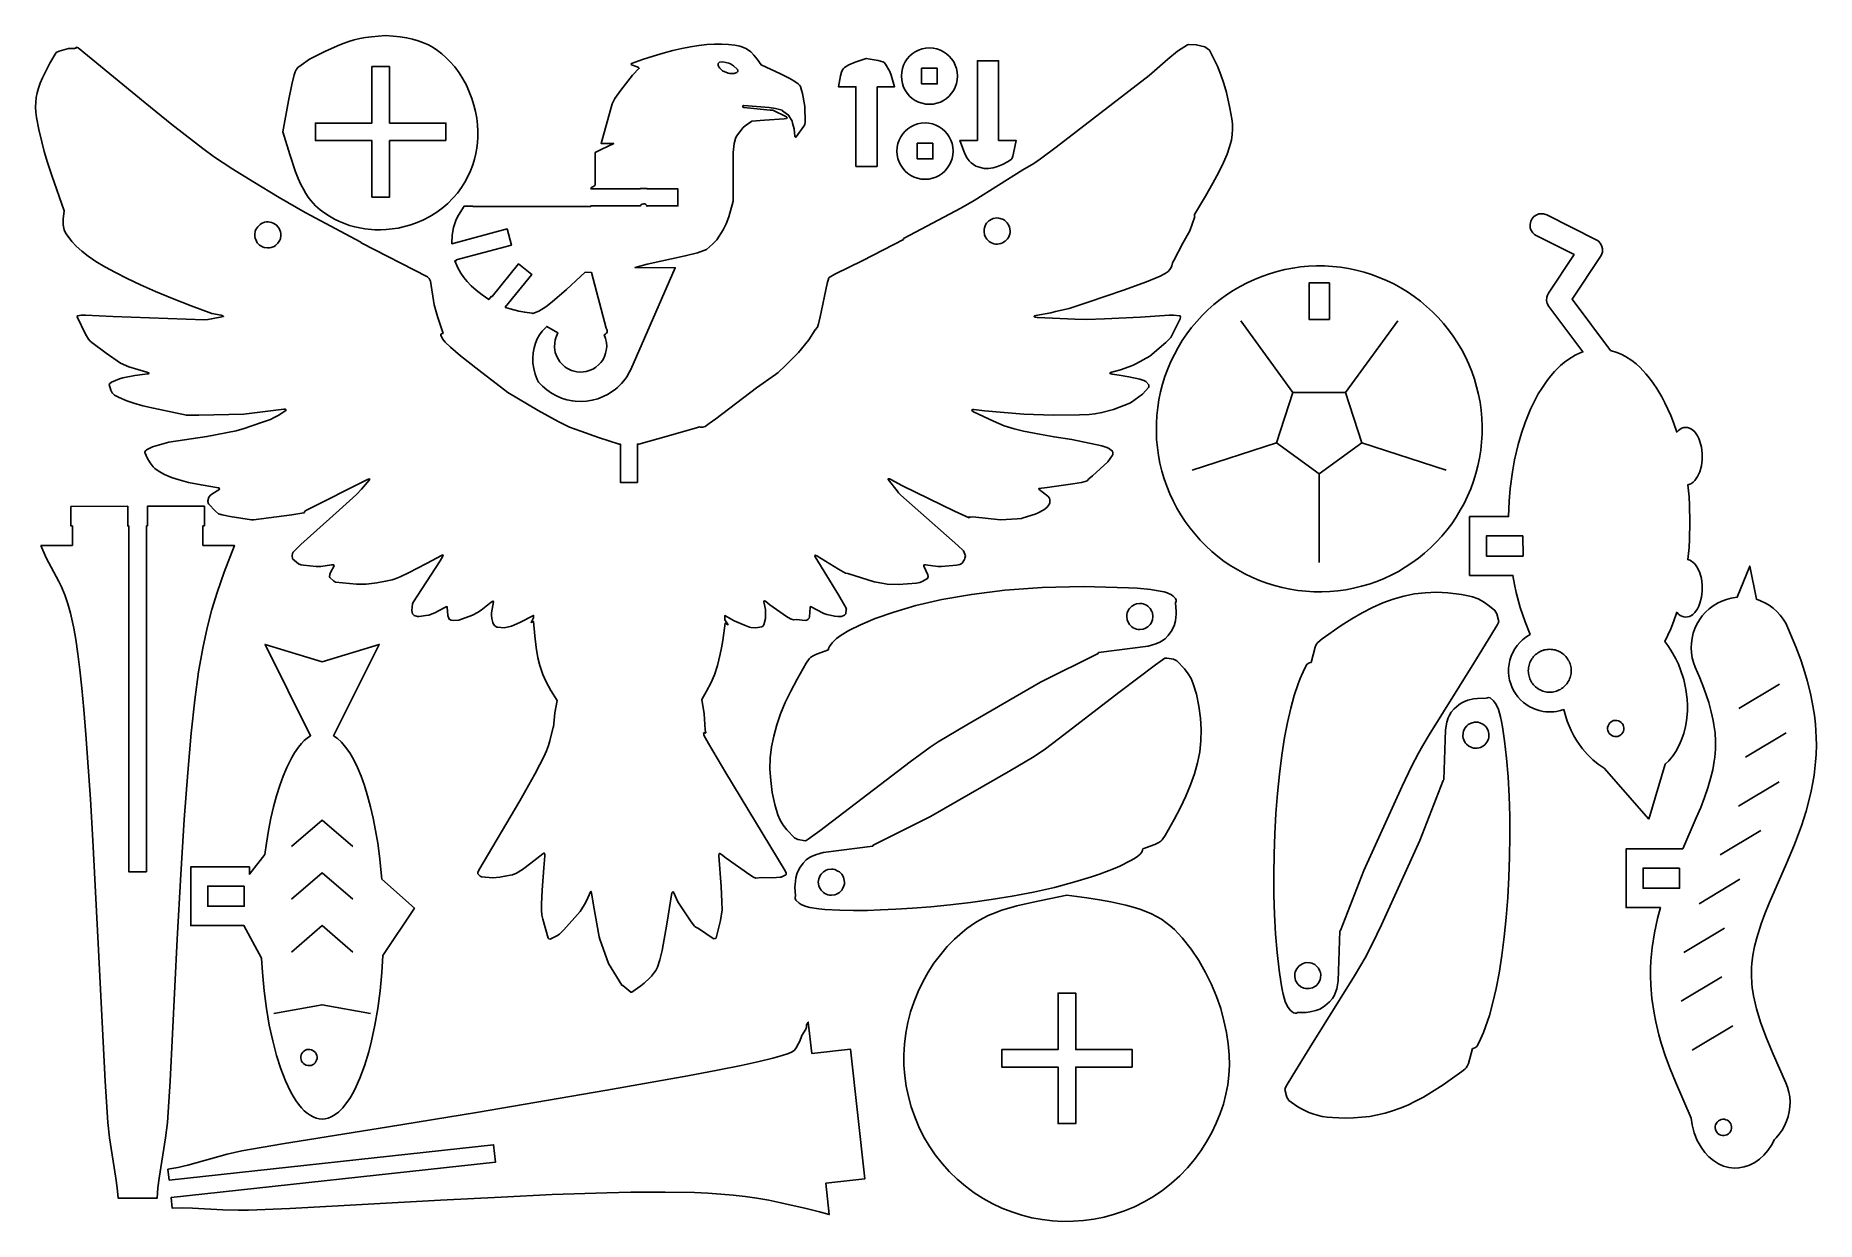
# Model space of a CAD drawing. Header units: millimetres. Extents: x 3 to 276, y 3 to 185.
import ezdxf

# ---------------------------------------------------------------- set-up
doc = ezdxf.new("R2010")
doc.units = ezdxf.units.MM
doc.layers.add('CUT', color=1, linetype='Continuous')
doc.layers.add('ENGRAVE', color=5, linetype='Continuous')

msp = doc.modelspace()

# ---------------------------------------------------------------- linework, layer by layer
at = {"layer": 'CUT'}
for points in [[(6.15, 182.4), (5.19, 180.78), (4.44, 179.37), (4.03, 178.53), (3.7, 177.73), (3.43, 176.97), (3.23, 176.24), (3.09, 175.51), (3.02, 174.79), (3, 174.04), (3.04, 173.27), (3.13, 172.45), (3.48, 170.63), (3.93, 168.7), (4.32, 167.26), (4.82, 165.58), (5.47, 163.57), (7.37, 158.14), (7.21, 156.87), (7.22, 156.03), (7.32, 155.5), (7.4, 155.23), (7.65, 154.68), (7.83, 154.4), (8.56, 153.44), (9.24, 152.73), (10.07, 151.99), (11.07, 151.22), (12.25, 150.41), (13.63, 149.57), (15.22, 148.69), (17.03, 147.76), (19.09, 146.79), (21.39, 145.77), (23.97, 144.71), (26.83, 143.59), (29.99, 142.42), (31.45, 142.14), (31.66, 142.08), (31.79, 141.99), (31.78, 141.97), (29.97, 141.59), (29.4, 141.49), (28.87, 141.45), (14.83, 141.94), (10.67, 142.19), (10.03, 142.19), (9.44, 142.07), (9.37, 141.93), (10.63, 139.25), (11.08, 138.5), (11.36, 138.19), (11.63, 137.96), (13.82, 136.33), (16.02, 134.81), (17.27, 134.26), (20.06, 133.42), (20.39, 133.28), (20.36, 133.23), (20.26, 133.19), (19.38, 133.05), (18.21, 132.92), (16.36, 132.54), (15.88, 132.41), (14.64, 131.91), (14.32, 131.64), (14.27, 131.53), (14.55, 130.68), (14.75, 130.26), (14.87, 130.12), (15.08, 129.93), (15.81, 129.53), (17, 129.03), (18.07, 128.66), (19.42, 128.29), (21.05, 127.9), (26.11, 126.84), (28.01, 126.82), (34.9, 126.99), (41.05, 127.74), (41.3, 127.75), (41.4, 127.67), (41.37, 127.57), (40.15, 126.81), (39.57, 126.46), (39.02, 126.2), (37.64, 125.7), (34.82, 124.76), (34.24, 124.61), (33.74, 124.42), (29.25, 123.55), (23.43, 122.69), (22.69, 122.51), (20.93, 121.97), (19.99, 121.52), (19.9, 121.45), (19.75, 121.21), (19.76, 121.11), (20.17, 120.21), (20.57, 119.52), (21.02, 118.94), (21.29, 118.68), (21.93, 118.2), (22.75, 117.75), (23.81, 117.31), (24.99, 116.92), (26.44, 116.54), (28.36, 116.15), (31.03, 115.7), (31.12, 115.66), (31.17, 115.53), (31.07, 115.41), (30.16, 114.86), (29.82, 114.58), (29.54, 114.26), (29.39, 113.74), (29.4, 113.61), (29.52, 113.23), (30.57, 112.13), (31.05, 111.74), (31.57, 111.56), (32.83, 111.33), (36.11, 110.81), (36.39, 110.81), (42.27, 111.57), (43.79, 111.81), (44.13, 111.9), (44.22, 111.95), (44.17, 112.04), (44.22, 112.1), (44.52, 112.28), (53.86, 116.96), (54.18, 117.07), (54.2, 117.01), (54.15, 116.91), (52.94, 115.52), (52.16, 114.71), (49.54, 112.31), (43.67, 107.01), (42.83, 106.21), (42.48, 105.83), (42.37, 105.67), (42.32, 105.35), (42.37, 104.85), (43.3, 104.06), (43.65, 103.93), (44.04, 103.86), (45.98, 103.64), (46.2, 103.64), (46.69, 103.66), (48.35, 103.93), (48.68, 103.93), (48.73, 103.88), (48.74, 103.77), (48.2, 102.73), (48.1, 102.44), (48.06, 102.07), (48.09, 101.96), (48.65, 101.47), (48.94, 101.27), (52.16, 100.93), (53.65, 100.94), (55.29, 101.16), (56.63, 101.4), (57.65, 101.6), (58.12, 101.75), (58.87, 102.07), (60.14, 102.68), (62.9, 104.11), (65.3, 105.4), (65.41, 105.43), (65.44, 105.35), (65.4, 105.22), (64.99, 104.5), (60.82, 98.11), (60.76, 97.93), (60.67, 96.91), (60.77, 96.42), (61.04, 96.15), (61.55, 95.99), (61.8, 95.98), (62.79, 96.12), (63.28, 96.22), (64.17, 96.54), (65.63, 97.33), (66.04, 97.5), (66.09, 97.42), (66.16, 96.13), (66.39, 95.58), (66.67, 95.41), (67.02, 95.37), (67.86, 95.45), (69.97, 96.19), (70.73, 96.59), (71.31, 96.96), (72.83, 98.19), (73.09, 98.34), (73.16, 98.3), (73.18, 98.23), (72.89, 96.54), (72.87, 96.22), (72.9, 95.69), (73.08, 95.07), (73.19, 94.82), (73.37, 94.54), (73.67, 94.38), (73.84, 94.34), (74.83, 94.28), (75.95, 94.5), (77.21, 95.06), (79.32, 96.15), (79.31, 95.77), (78.94, 95.08), (79.3, 95.24), (79.49, 93.02), (79.71, 91.22), (79.97, 89.68), (80.26, 88.49), (80.75, 87.09), (81.26, 85.98), (81.97, 84.67), (82.92, 83.12), (82.59, 81.25), (82.39, 79.05), (82.3, 79.05), (81.81, 76.96), (81.59, 76.23), (81.29, 75.43), (80.87, 74.48), (80.29, 73.31), (79.51, 71.85), (77.19, 67.77), (70.92, 57.12), (70.79, 56.78), (70.8, 56.57), (71.16, 56.19), (71.36, 56.08), (73.09, 55.96), (74.17, 56.07), (74.93, 56.18), (76.09, 56.43), (76.68, 56.67), (77.6, 57.23), (78.92, 58.19), (80.75, 59.61), (80.91, 59.71), (81.01, 59.71), (81.07, 59.53), (81.06, 59.32), (80.88, 57.47), (80.63, 54.08), (80.54, 51.93), (80.55, 50.97), (80.61, 50.25), (80.73, 49.62), (81.55, 46.68), (81.68, 46.59), (81.84, 46.56), (82.88, 47.06), (83.31, 47.32), (83.97, 47.99), (86.48, 50.8), (87.11, 51.85), (87.47, 52.53), (87.98, 53.69), (88.05, 53.81), (88.14, 53.87), (88.21, 53.65), (88.49, 51.78), (89.38, 46.93), (89.49, 46.53), (90.82, 42.84), (92.83, 39.49), (92.94, 39.44), (93, 39.45), (94.21, 38.45), (94.39, 38.41), (95.74, 39.4), (96.27, 39.82), (97.1, 40.56), (97.41, 40.88), (97.87, 41.47), (98.04, 41.74), (98.29, 42.28), (98.67, 43.36), (99.01, 44.8), (99.75, 48.86), (100.52, 53.65), (100.65, 53.8), (100.73, 53.78), (100.83, 53.66), (101.45, 52.26), (103.49, 49.23), (103.99, 48.56), (104.17, 48.41), (104.58, 48.19), (106.83, 46.63), (106.98, 46.61), (107.15, 46.63), (107.31, 46.73), (107.97, 49.42), (108.23, 51.02), (108.19, 52.28), (108.06, 54.62), (107.72, 59.3), (107.72, 59.45), (107.78, 59.65), (107.85, 59.66), (108.1, 59.53), (108.84, 58.96), (112.48, 56.43), (113.05, 56.07), (113.38, 55.91), (114.27, 55.99), (115.99, 55.96), (117.1, 56.03), (117.28, 56.06), (117.45, 56.14), (117.98, 56.4), (118.02, 56.47), (118.05, 56.67), (117.86, 57.03), (108.81, 72.03), (106.14, 76.52), (105.43, 77.81), (105.43, 77.96), (105.38, 78.15), (105.46, 78.12), (105.45, 78.18), (105.49, 78.21), (105.69, 78.13), (105.71, 78.18), (105.61, 78.63), (105.45, 81.09), (105.11, 83.29), (105.82, 84.54), (106.48, 85.78), (107.03, 87.06), (107.51, 88.49), (107.93, 90.2), (108.12, 91.2), (108.31, 92.32), (108.66, 94.95), (109.12, 94.73), (108.65, 95.49), (108.63, 96.12), (110.04, 95.35), (111.67, 94.64), (112.44, 94.35), (112.62, 94.31), (113.4, 94.28), (114.33, 94.39), (114.47, 94.51), (114.59, 94.7), (114.89, 95.67), (114.86, 97.08), (114.6, 98.25), (114.62, 98.35), (114.75, 98.41), (114.93, 98.3), (115.52, 97.79), (118.07, 96.01), (118.72, 95.64), (119.16, 95.47), (119.62, 95.51), (120.94, 95.38), (121.18, 95.41), (121.4, 95.56), (121.56, 95.76), (121.62, 95.95), (121.71, 97.37), (121.73, 97.46), (121.78, 97.5), (123.81, 96.47), (124.28, 96.28), (125.49, 96.03), (125.96, 95.98), (126.54, 96.01), (126.99, 96.2), (127.16, 96.4), (127.23, 97.07), (127.27, 97.21), (127.25, 97.27), (126.04, 99.32), (122.5, 105.14), (122.43, 105.29), (122.49, 105.4), (122.73, 105.3), (126.08, 103.26), (127.15, 102.65), (127.48, 102.58), (131.53, 101.32), (133.01, 101.04), (133.54, 100.97), (135.26, 100.88), (138.03, 101.12), (138.51, 101.21), (138.89, 101.35), (139.69, 101.79), (139.81, 102.11), (139.74, 102.36), (139.14, 103.7), (139.12, 103.83), (139.13, 103.9), (139.17, 103.93), (139.41, 103.93), (141.28, 103.65), (141.85, 103.64), (144.13, 103.85), (144.65, 103.95), (144.86, 104.06), (144.99, 104.18), (145.35, 104.7), (145.44, 104.91), (145.54, 105.29), (145.23, 106.06), (144.37, 106.87), (135.6, 114.58), (135.26, 114.93), (135.05, 115.25), (133.67, 116.99), (133.65, 117.06), (133.67, 117.1), (133.85, 117.07), (134.08, 116.97), (135.84, 116.03), (143.85, 112.15), (146.06, 111.12), (146.11, 111.15), (146.05, 111.22), (146.12, 111.25), (146.31, 111.22), (146.65, 111.26), (150.9, 110.81), (153.45, 110.97), (154.1, 111.03), (154.34, 111.13), (156.2, 111.65), (156.67, 111.87), (157.55, 112.33), (157.99, 112.7), (158.2, 112.97), (158.44, 113.38), (158.46, 113.89), (158.42, 114.13), (158.14, 114.43), (156.83, 115.43), (156.75, 115.53), (156.77, 115.63), (158.05, 115.78), (161.97, 116.32), (163.3, 116.54), (164.02, 116.71), (164.16, 116.79), (164.41, 117.08), (164.97, 117.54), (167.33, 119.67), (168.04, 120.72), (168.09, 120.82), (168.11, 121.07), (168.03, 121.34), (167.43, 121.76), (167.05, 121.95), (166.43, 122.12), (161.84, 123.1), (159.09, 123.52), (156.88, 123.93), (154.41, 124.4), (152.99, 124.73), (151.47, 125.21), (149.79, 125.9), (146.76, 127.35), (146.5, 127.56), (146.47, 127.63), (146.6, 127.69), (146.8, 127.7), (148.43, 127.51), (154.45, 127.01), (158.95, 126.82), (163, 126.9), (164.49, 126.96), (165.35, 127.03), (166.44, 127.23), (168.21, 127.71), (170.72, 128.7), (170.98, 128.84), (172.64, 130.07), (173.16, 130.61), (173.59, 131.1), (173.63, 131.2), (173.64, 131.48), (173.16, 131.98), (172.87, 132.17), (172.24, 132.37), (170.56, 132.7), (169.06, 132.99), (167.98, 133.12), (167.71, 133.21), (167.63, 133.25), (167.62, 133.29), (167.76, 133.36), (169.26, 133.81), (171.12, 134.45), (171.74, 134.76), (173.78, 135.86), (176.24, 137.99), (176.64, 138.37), (176.97, 138.75), (178.44, 141.61), (178.48, 141.93), (178.38, 142.08), (177.38, 142.15), (176.74, 142.16), (172.32, 141.86), (166.83, 141.59), (164.1, 141.5), (162.29, 141.54), (156.54, 141.79), (156.2, 141.85), (156.05, 141.94), (156.02, 142), (156.12, 142.07), (156.31, 142.12), (158.58, 142.53), (159.3, 142.74), (161.43, 143.21), (164.33, 144.18), (169.75, 146.02), (173.24, 147.28), (175.34, 148.13), (176.14, 148.54), (176.6, 148.86), (176.85, 149.15), (177.04, 149.48), (177.16, 149.75), (177.27, 150.17), (177.44, 150.53), (178.84, 153.21), (179.88, 155.07), (180.64, 157.15), (180.66, 157.26), (180.63, 157.34), (180.62, 157.6), (182.32, 160.42), (183.43, 162.37), (184.34, 164.07), (185.06, 165.54), (185.61, 166.83), (186, 167.96), (186.27, 168.96), (186.41, 169.86), (186.46, 170.69), (186.43, 171.49), (186.34, 172.27), (186.04, 173.89), (185.51, 176.26), (185.11, 177.66), (184.66, 178.99), (184.12, 180.33), (183.45, 181.74), (182.91, 182.79), (182.2, 183.26), (180.89, 183.61), (179.72, 183.65), (179.56, 183.6), (178.03, 182.62), (176.52, 181.37), (173.67, 178.9), (159.42, 167.93), (157.04, 166.14), (155.99, 165.41), (154.3, 164.45), (146.83, 159.73), (144.8, 158.57), (136.1, 153.95), (136.04, 153.89), (136.02, 153.77), (129.76, 150.53), (125.48, 148.43), (124.63, 147.93), (124.57, 147.87), (124.31, 147.04), (123.25, 141.91), (123, 140.83), (122.85, 140.35), (122.48, 139.9), (121.51, 138.4), (119.94, 136.44), (117.92, 134.46), (116.8, 133.38), (116.41, 133.06), (113.47, 131.03), (107.24, 126.27), (106.25, 125.54), (105.63, 125.13), (105.27, 125.02), (104.92, 124.99), (104.76, 125.04), (104.46, 124.97), (99.99, 123.66), (95.43, 122.41), (95.23, 122.41), (95.23, 116.54), (92.63, 116.54), (92.63, 122.41), (92.43, 122.41), (89.25, 123.42), (86.54, 124.37), (84.83, 125.02), (83.91, 125.44), (83.07, 125.87), (80.05, 127.57), (75.39, 130.31), (70.93, 133.72), (68.14, 135.92), (66.57, 137.24), (65.75, 138.05), (65.35, 138.56), (65.1, 139.12), (65.11, 139.24), (65.2, 139.33), (65.44, 139.34), (65.41, 139.49), (64.6, 141.97), (64.09, 143.73), (63.52, 147.35), (63.33, 147.76), (63.08, 148.02), (52.92, 153.23), (52.91, 153.29), (52.85, 153.35), (44.29, 157.89), (40.33, 160.21), (36.28, 162.65), (33.25, 164.53), (31.73, 165.51), (30.44, 166.39), (28.62, 167.72), (25.92, 169.78), (23.9, 171.36), (19.77, 174.7), (9.54, 183.14), (9.19, 183.21), (9.16, 183.17), (9.19, 183.07), (9, 183.03), (8.05, 183.01), (6.59, 182.6)], [(40.89, 170.25), (41.94, 166.78), (42.85, 164.15), (43.26, 163.1), (43.66, 162.21), (44.04, 161.45), (44.41, 160.8), (44.78, 160.24), (45.16, 159.76), (45.92, 158.94), (46.6, 158.33), (47.31, 157.79), (48.04, 157.31), (48.79, 156.88), (49.56, 156.51), (50.34, 156.19), (51.12, 155.92), (51.91, 155.7), (52.7, 155.53), (53.48, 155.4), (55.01, 155.26), (55.85, 155.25), (56.74, 155.28), (57.65, 155.37), (58.59, 155.52), (59.55, 155.73), (60.51, 156), (61.48, 156.35), (62.45, 156.77), (63.41, 157.27), (64.35, 157.85), (65.27, 158.52), (66.16, 159.28), (66.95, 160.07), (67.65, 160.88), (68.26, 161.71), (68.81, 162.57), (69.27, 163.43), (69.67, 164.3), (70, 165.18), (70.27, 166.05), (70.47, 166.92), (70.63, 167.78), (70.73, 168.62), (70.78, 169.44), (70.78, 170.38), (70.72, 171.35), (70.6, 172.34), (70.41, 173.35), (70.17, 174.36), (69.85, 175.38), (69.47, 176.39), (69.02, 177.39), (68.5, 178.36), (67.9, 179.3), (67.24, 180.2), (66.5, 181.06), (65.89, 181.67), (65.26, 182.23), (64.61, 182.73), (63.93, 183.18), (63.21, 183.58), (62.45, 183.92), (61.64, 184.22), (60.78, 184.47), (59.85, 184.67), (58.85, 184.82), (57.78, 184.93), (56.63, 185), (54.48, 184.83), (53.56, 184.71), (52.68, 184.55), (51.84, 184.35), (51, 184.1), (50.15, 183.81), (49.26, 183.46), (47.32, 182.56), (45, 181.38), (43.68, 180.47), (43.2, 180.1), (43.07, 179.96), (42.94, 179.75), (42.8, 179.43), (42.64, 178.98), (42.27, 177.49), (41.76, 175.02)], [(66.77, 153.2), (66.79, 153.11), (75.25, 155.38), (75.92, 152.88), (67.46, 150.62), (67.48, 150.53), (67.24, 150.47), (67.73, 149.44), (68.18, 148.6), (68.62, 147.93), (69.13, 147.3), (69.74, 146.67), (70.5, 146.01), (71.45, 145.27), (72.46, 144.55), (72.89, 145.07), (72.96, 145.02), (77.03, 150.04), (79.03, 148.42), (74.97, 143.4), (75.03, 143.34), (75.73, 143.13), (77.05, 142.78), (77.96, 142.61), (79.1, 142.49), (79.23, 142.42), (80.13, 142.78), (80.79, 143.17), (81.19, 143.44), (82.18, 144.22), (84.38, 146.12), (87.24, 148.73), (88.22, 148.68), (90.45, 140.15), (90.55, 139.98), (90.6, 139.81), (90.59, 139.58), (90.52, 139.41), (90.36, 139.24), (90.15, 139.13), (90.36, 138.57), (90.49, 137.97), (90.53, 137.36), (90.47, 136.74), (90.37, 136.34), (90.24, 135.96), (90.07, 135.58), (89.86, 135.23), (89.62, 134.9), (89.34, 134.6), (88.85, 134.18), (88.5, 133.96), (88.14, 133.78), (87.39, 133.53), (86.98, 133.47), (86.57, 133.44), (85.93, 133.49), (85.53, 133.57), (85.14, 133.69), (84.43, 134.04), (84.09, 134.27), (83.78, 134.54), (83.35, 135.01), (83.12, 135.35), (82.92, 135.71), (82.65, 136.45), (82.57, 136.86), (82.53, 137.26), (82.56, 137.91), (82.62, 138.31), (82.73, 138.71), (83.06, 139.44), (81.33, 140.44), (80.65, 139.73), (80.24, 139.17), (79.89, 138.55), (79.61, 137.88), (79.39, 137.14), (79.25, 136.39), (79.19, 135.6), (79.22, 134.8), (79.34, 133.97), (79.56, 133.15), (79.87, 132.33), (80.07, 131.92), (80.67, 131.28), (81.33, 130.72), (82.05, 130.22), (82.81, 129.8), (83.61, 129.46), (84.44, 129.2), (85.28, 129.03), (85.71, 128.98), (86.59, 128.94), (87.45, 128.99), (88.31, 129.13), (89.16, 129.36), (89.98, 129.68), (90.75, 130.06), (91.13, 130.3), (91.83, 130.8), (92.17, 131.09), (92.79, 131.7), (93.34, 132.36), (93.6, 132.73), (94.04, 133.46), (94.24, 133.86), (101.03, 149.44), (94.89, 149.45), (96.72, 149.97), (102.56, 151.25), (104.45, 151.72), (105.44, 152.07), (105.81, 152.25), (106.75, 153.05), (107.4, 153.7), (108.37, 155.23), (108.86, 156.14), (109.24, 157.24), (109.93, 159.65), (109.91, 167.09), (110.04, 168.45), (110.28, 169.26), (110.41, 169.58), (111.44, 170.91), (111.73, 171.17), (112.77, 171.9), (114.71, 172.02), (117.74, 172.25), (118.07, 172.32), (118.17, 172.44), (118.11, 172.57), (115.98, 173.6), (115.58, 173.6), (111.56, 173.98), (111.41, 174.06), (111.39, 174.14), (111.41, 174.23), (111.56, 174.31), (115.43, 173.99), (116.38, 173.85), (117.42, 173.56), (117.48, 173.46), (117.66, 173.32), (118.4, 172.82), (118.94, 171.88), (119.03, 171.61), (119.25, 170.72), (119.37, 169.57), (119.41, 169.5), (119.52, 169.44), (119.58, 169.48), (120.75, 171.15), (120.88, 171.37), (120.97, 171.73), (120.91, 174.14), (120.54, 176.11), (120.4, 176.66), (120.22, 177.19), (120.09, 177.4), (119.86, 177.61), (119.2, 178.07), (118.49, 178.49), (117.16, 179.14), (114.18, 180.51), (113.57, 181.38), (113.08, 182.01), (112.6, 182.5), (112.1, 182.88), (111.84, 183.04), (111.25, 183.28), (110.92, 183.38), (110.16, 183.53), (109.18, 183.65), (108.14, 183.71), (107.05, 183.7), (105.89, 183.64), (104.67, 183.5), (103.39, 183.3), (102.05, 183.04), (100.64, 182.72), (99.17, 182.32), (97.63, 181.87), (96.02, 181.34), (94.34, 180.75), (94.28, 180.61), (94.31, 180.5), (95.19, 180.23), (95.38, 180.14), (95.51, 180), (94.49, 178.96), (92.7, 176.66), (91.79, 175.35), (91.61, 175.05), (91.39, 174.55), (89.66, 168.47), (91.6, 168.46), (89.66, 167.56), (88.78, 167.1), (88.78, 162.09), (88.49, 161.87), (88.25, 161.8), (88.13, 161.7), (88.11, 161.51), (95.69, 161.51), (95.7, 161.59), (96.69, 161.59), (96.7, 161.51), (101.45, 161.51), (101.45, 158.91), (96.7, 158.91), (96.69, 158.86), (96.66, 158.97), (96.55, 159.11), (96.39, 159.2), (96.21, 159.23), (95.95, 159.18), (95.77, 159.05), (95.7, 158.89), (95.69, 158.92), (88.12, 158.92), (88.11, 158.84), (85.58, 158.84), (85.57, 158.8), (70.02, 158.8), (70.02, 158.85), (68.66, 158.85), (67.83, 157.48), (67.48, 156.8), (67.23, 156.2), (67.05, 155.62), (66.94, 155.03), (66.86, 154.38)], [(144.26, 179.38), (144.15, 179.95), (143.96, 180.48), (143.71, 180.98), (143.4, 181.44), (143.04, 181.85), (142.63, 182.22), (142.17, 182.53), (141.67, 182.78), (141.14, 182.96), (140.58, 183.08), (140, 183.12), (139.42, 183.08), (138.86, 182.96), (138.33, 182.78), (137.83, 182.53), (137.37, 182.22), (136.96, 181.85), (136.6, 181.44), (136.29, 180.98), (136.04, 180.48), (135.85, 179.95), (135.74, 179.38), (135.7, 178.8), (135.74, 178.21), (135.85, 177.65), (136.04, 177.12), (136.29, 176.62), (136.6, 176.16), (136.96, 175.74), (137.37, 175.38), (137.83, 175.07), (138.33, 174.82), (138.86, 174.63), (139.42, 174.52), (140, 174.48), (140.58, 174.52), (141.14, 174.63), (141.67, 174.82), (142.17, 175.07), (142.63, 175.38), (143.04, 175.74), (143.4, 176.16), (143.71, 176.62), (143.96, 177.12), (144.15, 177.65), (144.26, 178.21), (144.3, 178.8)], [(65.89, 168.91), (65.89, 171.61), (57.24, 171.61), (57.24, 180.26), (54.54, 180.26), (54.54, 171.61), (45.89, 171.61), (45.89, 168.91), (54.54, 168.91), (54.54, 160.26), (57.24, 160.26), (57.24, 168.91)], [(107.8, 180.91), (108.35, 180.97), (109.25, 180.77), (109.51, 180.68), (109.97, 180.35), (110.58, 179.82), (110.64, 179.61), (110.62, 179.51), (110.45, 179.34), (110.09, 179.22), (109.39, 179.19), (109.16, 179.24), (108.3, 179.59), (108.05, 179.79), (107.85, 180.01), (107.71, 180.23), (107.63, 180.44), (107.63, 180.71), (107.72, 180.85)], [(131.98, 177.17), (134.65, 177.17), (134.14, 178.94), (133.93, 179.49), (133.26, 180.65), (133.05, 180.86), (132.85, 180.98), (132.16, 181.17), (130.3, 181.52), (128.6, 180.92), (127.65, 180.53), (126.98, 180.14), (126.8, 179.97), (126.65, 179.74), (126.51, 179.39), (126.37, 178.86), (126.05, 177.17), (128.72, 177.17), (128.72, 164.96), (131.98, 164.96)], [(147.34, 168.94), (144.67, 168.94), (145.39, 167.02), (145.59, 166.58), (145.8, 166.2), (146.1, 165.8), (146.39, 165.49), (146.73, 165.23), (147.12, 165.01), (147.8, 164.77), (148.38, 164.66), (149.06, 164.64), (149.74, 164.73), (150.44, 164.93), (151.18, 165.24), (151.96, 165.68), (152.51, 166.04), (152.67, 166.24), (152.77, 166.51), (152.9, 167), (153.27, 168.94), (150.6, 168.94), (150.6, 181.15), (147.34, 181.15)], [(141.2, 180), (141.2, 177.6), (138.8, 177.6), (138.8, 180)], [(135.06, 166.72), (135.17, 166.16), (135.36, 165.63), (135.6, 165.13), (135.91, 164.67), (136.28, 164.25), (136.69, 163.89), (137.15, 163.58), (137.64, 163.33), (138.17, 163.14), (138.73, 163.03), (139.32, 162.99), (139.9, 163.03), (140.46, 163.14), (140.99, 163.33), (141.49, 163.58), (141.95, 163.89), (142.36, 164.25), (142.72, 164.67), (143.03, 165.13), (143.28, 165.63), (143.46, 166.16), (143.58, 166.72), (143.62, 167.31), (143.58, 167.89), (143.46, 168.46), (143.28, 168.99), (143.03, 169.49), (142.72, 169.95), (142.36, 170.36), (141.95, 170.73), (141.49, 171.04), (140.99, 171.29), (140.46, 171.47), (139.9, 171.59), (139.32, 171.63), (138.73, 171.59), (138.17, 171.47), (137.64, 171.29), (137.15, 171.04), (136.69, 170.73), (136.28, 170.36), (135.91, 169.95), (135.6, 169.49), (135.36, 168.99), (135.17, 168.46), (135.06, 167.89), (135.02, 167.31)], [(140.52, 168.51), (140.52, 166.11), (138.12, 166.11), (138.12, 168.51)], [(37.04, 155.72), (37.41, 156.07), (37.62, 156.21), (38.1, 156.4), (38.37, 156.45), (38.64, 156.46), (39.17, 156.37), (39.41, 156.28), (39.85, 156.01), (40.2, 155.64), (40.34, 155.43), (40.53, 154.95), (40.58, 154.68), (40.59, 154.41), (40.51, 153.88), (40.41, 153.64), (40.14, 153.2), (39.77, 152.85), (39.56, 152.71), (39.08, 152.52), (38.81, 152.47), (38.54, 152.46), (38.01, 152.54), (37.77, 152.64), (37.33, 152.9), (36.98, 153.27), (36.84, 153.49), (36.65, 153.97), (36.6, 154.23), (36.59, 154.51), (36.67, 155.04), (36.77, 155.28)], [(152.11, 154.09), (151.97, 153.87), (151.62, 153.5), (151.18, 153.24), (150.94, 153.14), (150.41, 153.06), (150.13, 153.07), (149.87, 153.12), (149.39, 153.31), (149.17, 153.45), (148.8, 153.8), (148.53, 154.24), (148.44, 154.48), (148.36, 155.01), (148.37, 155.28), (148.42, 155.55), (148.61, 156.03), (148.75, 156.24), (149.1, 156.61), (149.54, 156.88), (149.78, 156.97), (150.31, 157.06), (150.58, 157.05), (150.85, 157), (151.33, 156.81), (151.54, 156.67), (151.91, 156.32), (152.18, 155.88), (152.27, 155.64), (152.36, 155.11), (152.35, 154.83), (152.3, 154.57)], [(250.24, 64.93), (252.77, 73.35), (253.32, 73.9), (253.96, 74.68), (254.39, 75.32), (254.9, 76.25), (255.23, 76.99), (255.6, 78.04), (255.88, 79.14), (256.03, 80), (256.16, 81.48), (256.17, 82.39), (256.12, 83.3), (255.93, 84.83), (255.6, 86.34), (255.13, 87.82), (254.79, 88.68), (254.4, 89.51), (253.65, 90.83), (253.15, 91.57), (252.73, 92.14), (253.61, 94.1), (254.02, 95.15), (254.53, 96.63), (254.79, 96.37), (255.07, 96.16), (255.31, 96.03), (255.62, 95.93), (255.93, 95.9), (256.17, 95.92), (256.48, 96), (256.78, 96.16), (257.01, 96.32), (257.28, 96.58), (257.71, 97.19), (257.92, 97.6), (258.09, 98.05), (258.33, 98.93), (258.44, 99.89), (258.43, 100.86), (258.31, 101.81), (258.06, 102.69), (257.71, 103.45), (257.28, 104.06), (257.06, 104.27), (256.78, 104.49), (256.54, 104.61), (256.23, 104.72), (256.41, 106.54), (256.49, 107.83), (256.56, 110.43), (256.49, 113.04), (256.41, 114.33), (256.23, 116.15), (256.54, 116.26), (256.78, 116.38), (257.06, 116.6), (257.28, 116.81), (257.71, 117.42), (258.06, 118.18), (258.31, 119.06), (258.43, 120.01), (258.44, 120.98), (258.33, 121.93), (258.09, 122.82), (257.92, 123.27), (257.71, 123.68), (257.28, 124.29), (257.01, 124.55), (256.78, 124.71), (256.48, 124.86), (256.17, 124.95), (255.93, 124.97), (255.62, 124.94), (255.31, 124.84), (255.07, 124.71), (254.79, 124.5), (254.53, 124.24), (254.02, 125.72), (253.61, 126.77), (253.18, 127.77), (252.72, 128.74), (252.24, 129.66), (251.47, 130.95), (250.94, 131.76), (250.38, 132.51), (249.8, 133.2), (248.9, 134.15), (248.29, 134.7), (247.66, 135.2), (246.69, 135.84), (246.03, 136.18), (245.37, 136.47), (244.39, 136.77), (238.5, 144.62), (242.95, 151.32), (243.13, 151.82), (243.15, 152.34), (243.07, 152.69), (242.84, 153.16), (242.48, 153.54), (242.18, 153.73), (234.6, 157.52), (234.1, 157.69), (233.76, 157.71), (233.41, 157.67), (233.08, 157.56), (232.64, 157.28), (232.31, 156.88), (232.15, 156.57), (232.04, 156.07), (232.08, 155.55), (232.19, 155.22), (232.47, 154.78), (232.72, 154.54), (233.01, 154.36), (238.8, 151.46), (234.86, 145.55), (234.7, 145.25), (234.6, 144.93), (234.57, 144.43), (234.68, 143.94), (234.92, 143.5), (240.14, 136.54), (239.61, 136.34), (238.94, 136.02), (237.97, 135.43), (237.33, 134.96), (236.71, 134.43), (235.8, 133.53), (235.21, 132.86), (234.65, 132.14), (233.83, 130.95), (233.31, 130.1), (232.82, 129.21), (232.12, 127.77), (231.28, 125.72), (230.73, 124.08), (230.23, 122.37), (229.68, 119.99), (229.35, 118.14), (229.01, 115.61), (228.85, 113.68), (228.75, 111.29), (222.77, 111.29), (222.77, 102.29), (229.42, 102.29), (229.68, 100.88), (229.94, 99.68), (230.55, 97.35), (231.28, 95.15), (232.06, 93.24), (231.39, 92.82), (230.9, 92.43), (230.46, 92), (230.05, 91.53), (229.7, 91.02), (229.4, 90.48), (229.15, 89.91), (228.96, 89.32), (228.83, 88.71), (228.76, 88.09), (228.75, 87.47), (228.8, 86.86), (228.91, 86.25), (229.08, 85.65), (229.31, 85.07), (229.59, 84.52), (229.81, 84.17), (230.18, 83.67), (230.6, 83.21), (231.06, 82.79), (231.39, 82.54), (231.91, 82.21), (232.46, 81.92), (232.84, 81.77), (233.43, 81.58), (234.04, 81.44), (234.45, 81.39), (235.07, 81.36), (235.69, 81.39), (236.1, 81.44), (236.7, 81.58), (237.21, 81.73), (237.46, 80.84), (237.76, 79.96), (238.36, 78.54), (238.78, 77.73), (239.24, 76.95), (240.09, 75.73), (240.84, 74.85), (241.65, 74.05), (242.5, 73.35), (243.39, 72.75)], [(224.71, 125.15), (224.66, 126.37), (224.55, 127.59), (224.38, 128.81), (224.15, 130.01), (223.86, 131.2), (223.51, 132.38), (223.11, 133.54), (222.65, 134.67), (222.13, 135.78), (221.57, 136.87), (220.94, 137.93), (220.27, 138.95), (219.55, 139.94), (218.78, 140.9), (217.96, 141.81), (217.1, 142.68), (216.2, 143.51), (215.26, 144.3), (214.28, 145.04), (213.27, 145.73), (212.22, 146.37), (211.15, 146.95), (210.04, 147.49), (208.92, 147.96), (207.77, 148.39), (206.6, 148.75), (205.41, 149.06), (204.21, 149.31), (203, 149.5), (201.78, 149.63), (200.56, 149.7), (199.33, 149.71), (198.11, 149.66), (196.89, 149.55), (195.67, 149.38), (194.47, 149.15), (193.28, 148.86), (192.1, 148.51), (190.94, 148.11), (189.81, 147.65), (188.7, 147.14), (187.61, 146.57), (186.55, 145.95), (185.53, 145.27), (184.54, 144.55), (183.58, 143.78), (182.67, 142.97), (181.8, 142.11), (180.97, 141.2), (180.18, 140.26), (179.44, 139.29), (178.75, 138.27), (178.11, 137.23), (177.53, 136.15), (176.99, 135.05), (176.52, 133.92), (176.09, 132.77), (175.73, 131.6), (175.42, 130.41), (175.17, 129.21), (174.98, 128), (174.85, 126.78), (174.78, 125.56), (174.77, 124.33), (174.82, 123.11), (174.93, 121.89), (175.1, 120.67), (175.33, 119.47), (175.62, 118.28), (175.97, 117.1), (176.37, 115.94), (176.83, 114.81), (177.34, 113.7), (177.91, 112.61), (178.53, 111.55), (179.21, 110.53), (179.93, 109.54), (180.7, 108.59), (181.51, 107.67), (182.37, 106.8), (183.28, 105.97), (184.22, 105.18), (185.19, 104.44), (186.21, 103.75), (187.25, 103.12), (188.33, 102.53), (189.43, 102), (190.56, 101.52), (191.71, 101.1), (192.88, 100.73), (194.07, 100.42), (195.27, 100.17), (196.48, 99.98), (197.7, 99.85), (198.92, 99.78), (200.15, 99.77), (201.37, 99.82), (202.59, 99.93), (203.81, 100.1), (205.01, 100.33), (206.2, 100.62), (207.38, 100.97), (208.54, 101.37), (209.67, 101.83), (210.78, 102.35), (211.87, 102.91), (212.93, 103.54), (213.95, 104.21), (214.94, 104.93), (215.89, 105.7), (216.81, 106.52), (217.68, 107.37), (218.51, 108.28), (219.3, 109.22), (220.04, 110.2), (220.73, 111.21), (221.36, 112.26), (221.95, 113.33), (222.48, 114.43), (222.96, 115.56), (223.38, 116.71), (223.75, 117.88), (224.06, 119.07), (224.31, 120.27), (224.5, 121.48), (224.63, 122.7), (224.7, 123.92)], [(201.29, 141.52), (198.19, 141.51), (198.19, 147.11), (201.29, 147.11)], [(3.79, 106.88), (4.62, 105), (6.57, 101.34), (6.9, 100.65), (7.46, 99.29), (7.94, 97.93), (8.34, 96.52), (8.85, 94.21), (9.15, 92.47), (9.47, 90.27), (9.79, 87.83), (10.09, 85.03), (10.4, 81.76), (10.71, 77.91), (11.39, 67.99), (11.76, 61.69), (12.61, 45.86), (13.65, 24.77), (14.06, 18.46), (14.32, 16.13), (15.32, 9.95), (15.51, 8.42), (15.63, 6.88), (21.63, 6.88), (21.74, 8.42), (21.93, 9.95), (22.93, 16.13), (23.2, 18.46), (23.61, 24.77), (24.69, 46.56), (25.25, 56.45), (25.79, 64.91), (26.32, 72.08), (26.86, 78.13), (27.41, 83.22), (27.99, 87.49), (28.61, 91.12), (29.28, 94.26), (30.02, 97.06), (30.83, 99.69), (31.92, 102.81), (33.47, 106.88), (28.63, 106.88), (28.63, 109.88), (28.88, 109.89), (28.88, 112.88), (20.13, 112.88), (20.13, 109.88), (19.98, 109.88), (19.97, 56.88), (17.28, 56.88), (17.28, 109.88), (17.13, 109.88), (17.13, 112.88), (8.43, 112.87), (8.38, 112.78), (8.38, 109.89), (8.63, 109.88), (8.63, 106.88)], [(230.96, 108.34), (230.97, 105.24), (225.37, 105.24), (225.37, 108.34)], [(269.49, 15.86), (269.75, 16.1), (270.25, 16.67), (270.69, 17.29), (271.06, 17.95), (271.37, 18.64), (271.61, 19.36), (271.78, 20.1), (271.88, 20.85), (271.9, 21.61), (271.84, 22.37), (271.72, 23.11), (271.52, 23.85), (271.25, 24.55), (269.31, 28.95), (268.28, 31.4), (267.41, 33.7), (266.74, 35.85), (266.28, 37.85), (266.09, 39.13), (266.03, 39.75), (265.97, 40.99), (265.99, 42.22), (266.04, 42.83), (266.2, 44.1), (266.44, 45.4), (266.79, 46.76), (267.47, 48.92), (268.04, 50.45), (268.69, 52.04), (271.36, 58.15), (272.57, 61.03), (273.65, 63.92), (274.37, 66.17), (274.9, 68.13), (275.15, 69.22), (275.41, 70.57), (275.59, 71.7), (275.82, 73.72), (275.9, 74.87), (275.93, 76.29), (275.92, 77.44), (275.8, 79.48), (275.64, 80.87), (275.31, 82.88), (275.04, 84.21), (274.54, 86.18), (274.17, 87.42), (273.53, 89.34), (272.78, 91.36), (271.58, 94.27), (271.25, 94.95), (270.85, 95.6), (270.39, 96.21), (269.88, 96.76), (269.31, 97.27), (268.7, 97.71), (268.04, 98.1), (267.36, 98.41), (266.73, 98.63), (265.71, 103.71), (263.81, 98.94), (262.89, 98.81), (262.15, 98.62), (261.44, 98.36), (260.76, 98.03), (260.11, 97.63), (259.51, 97.17), (258.95, 96.66), (258.45, 96.09), (258, 95.48), (257.62, 94.82), (257.3, 94.14), (257.05, 93.42), (256.87, 92.68), (256.77, 91.93), (256.74, 91.17), (256.78, 90.42), (256.9, 89.67), (257.09, 88.93), (257.36, 88.22), (258.05, 86.57), (258.66, 85), (259.43, 82.79), (259.82, 81.39), (260.12, 80.06), (260.23, 79.41), (260.4, 78.15), (260.47, 76.91), (260.46, 75.68), (260.36, 74.44), (260.28, 73.81), (260.05, 72.52), (259.72, 71.17), (259.31, 69.75), (258.8, 68.28), (258.2, 66.73), (257.53, 65.12), (255.46, 60.39), (246.77, 60.39), (246.77, 51.43), (246.77, 51.39), (246.81, 51.39), (252.04, 51.39), (251.59, 49.73), (251.1, 47.51), (250.75, 45.25), (250.57, 43.22), (250.52, 42.07), (250.51, 40.92), (250.55, 39.5), (250.72, 37.47), (251.05, 35.2), (251.32, 33.86), (251.8, 31.88), (252.16, 30.63), (252.83, 28.56), (253.53, 26.67), (254.32, 24.7), (256.74, 19.14), (256.9, 18.08), (257.21, 16.86), (257.67, 15.71), (258.25, 14.67), (258.82, 13.88), (259.46, 13.19), (260.17, 12.61), (260.92, 12.14), (261.72, 11.79), (262.54, 11.57), (263.38, 11.48), (264.05, 11.5), (264.89, 11.64), (265.7, 11.92), (266.48, 12.31), (267.22, 12.83), (267.9, 13.46), (268.51, 14.18), (269.05, 15)], [(124.52, 90.86), (122.69, 90.21), (122.05, 89.91), (121.76, 89.7), (121.55, 89.5), (121.1, 88.84), (119.72, 86.41), (118.75, 84.57), (117.9, 82.8), (117.18, 81.07), (116.58, 79.37), (116.12, 77.68), (115.79, 76), (115.6, 74.31), (115.55, 72.59), (115.66, 70.84), (115.91, 69.03), (116.31, 67.16), (116.77, 65.62), (117.12, 64.79), (117.56, 64.04), (118.12, 63.3), (119.29, 62.08), (119.84, 61.83), (121.02, 61.64), (121.1, 61.65), (121.43, 61.86), (123.21, 63.16), (137.06, 73.74), (140.11, 75.99), (141.35, 76.79), (145.75, 79.41), (157.03, 85.92), (165.83, 90.34), (165.91, 90.46), (173.5, 91.46), (174.03, 91.58), (174.7, 91.79), (175.3, 92.05), (175.58, 92.21), (176.1, 92.59), (176.58, 93.07), (177.12, 93.83), (177.31, 94.18), (177.48, 94.57), (177.69, 95.32), (177.81, 96.35), (177.83, 96.77), (177.73, 98.1), (177.79, 98.36), (177.79, 98.49), (177.71, 98.74), (177.33, 99.11), (177.09, 99.29), (176.44, 99.6), (175.99, 99.75), (174.76, 100), (173.95, 100.12), (171.84, 100.31), (170.51, 100.39), (163.57, 100.57), (157.25, 100.43), (151.53, 100.01), (146.42, 99.38), (141.88, 98.58), (137.93, 97.66), (134.54, 96.68), (131.7, 95.68), (129.42, 94.73), (127.66, 93.87), (126.44, 93.15), (125.73, 92.63), (125.08, 91.96), (124.66, 91.39), (124.53, 91.08)], [(198.51, 88.95), (199.13, 91.28), (199.29, 91.69), (199.53, 92.03), (200.2, 92.55), (203.11, 94.6), (204.72, 95.63), (206.31, 96.55), (207.89, 97.37), (209.48, 98.07), (211.08, 98.65), (212.69, 99.11), (214.33, 99.44), (215.99, 99.64), (217.7, 99.71), (219.45, 99.64), (221.52, 99.38), (222.55, 99.18), (223.25, 99), (224.09, 98.68), (224.93, 98.22), (225.84, 97.59), (226.66, 96.93), (226.95, 96.41), (227.26, 95.24), (227.22, 95.09), (227.04, 94.74), (226.04, 93.06), (223.43, 88.82), (216.57, 77.84), (215.59, 76.22), (214.94, 75.06), (213.88, 72.99), (212.46, 70.01), (206.55, 57.07), (203, 47.88), (202.89, 47.8), (202.62, 40.15), (202.41, 38.94), (202.2, 38.28), (202.08, 37.98), (201.75, 37.44), (201.33, 36.94), (200.59, 36.31), (200.25, 36.07), (199.81, 35.83), (199.22, 35.61), (198.34, 35.41), (197.75, 35.33), (196.41, 35.3), (196.23, 35.22), (196.07, 35.2), (195.78, 35.26), (195.29, 35.69), (194.87, 36.24), (194.51, 37.02), (194.19, 38.14), (194.04, 38.85), (193.89, 39.7), (193.58, 41.81), (193.28, 44.51), (193.05, 47.35), (192.89, 50.31), (192.8, 53.35), (192.77, 56.45), (192.81, 59.58), (192.91, 62.71), (193.09, 65.82), (193.32, 68.88), (193.63, 71.85), (194, 74.72), (194.43, 77.45), (194.87, 79.77), (195.37, 81.92), (195.91, 83.89), (196.5, 85.68), (196.81, 86.5), (197.47, 87.98), (197.82, 88.64), (198.11, 88.85), (198.41, 88.95)], [(174.24, 96), (174.17, 95.47), (173.97, 94.99), (173.83, 94.78), (173.46, 94.42), (173.02, 94.16), (172.77, 94.07), (172.24, 94), (171.97, 94.02), (171.71, 94.07), (171.23, 94.28), (171.02, 94.42), (170.66, 94.78), (170.4, 95.22), (170.31, 95.47), (170.24, 96), (170.26, 96.27), (170.31, 96.53), (170.52, 97.01), (170.66, 97.23), (171.02, 97.59), (171.46, 97.85), (171.71, 97.93), (172.24, 98), (172.51, 97.99), (172.77, 97.93), (173.25, 97.73), (173.46, 97.59), (173.83, 97.23), (174.09, 96.78), (174.17, 96.53)], [(37.62, 43.64), (37.76, 41.42), (38.03, 38.63), (38.39, 35.95), (38.82, 33.38), (39.34, 30.97), (39.92, 28.72), (40.58, 26.66), (41.29, 24.82), (42.06, 23.2), (42.47, 22.49), (42.88, 21.83), (43.3, 21.24), (43.73, 20.72), (44.17, 20.26), (44.62, 19.88), (45.07, 19.56), (45.53, 19.31), (45.99, 19.13), (46.45, 19.02), (46.91, 18.99), (47.37, 19.02), (47.83, 19.13), (48.29, 19.31), (48.75, 19.56), (49.42, 20.06), (50.09, 20.72), (50.52, 21.24), (51.15, 22.15), (51.76, 23.2), (52.15, 23.98), (52.71, 25.26), (53.41, 27.16), (54.05, 29.26), (54.48, 30.97), (55, 33.38), (55.43, 35.95), (55.79, 38.63), (56.05, 41.42), (56.22, 44.07), (61.05, 51.31), (56.06, 55.75), (55.7, 59.28), (55.43, 61.28), (55.11, 63.22), (54.75, 65.08), (54.34, 66.84), (53.89, 68.51), (53.41, 70.07), (52.89, 71.52), (52.34, 72.84), (51.76, 74.03), (51.15, 75.08), (50.52, 75.99), (49.87, 76.75), (49.2, 77.36), (48.67, 77.72), (55.66, 91.71), (46.91, 89.02), (38.16, 91.71), (45.15, 77.72), (44.62, 77.36), (44.17, 76.97), (43.73, 76.51), (43.3, 75.99), (42.67, 75.08), (42.26, 74.39), (41.48, 72.84), (40.93, 71.52), (40.41, 70.07), (39.92, 68.51), (39.48, 66.84), (39.07, 65.08), (38.71, 63.22), (38.39, 61.28), (38.14, 59.52), (35.78, 56.5), (35.77, 57.63), (26.81, 57.63), (26.77, 57.63), (26.77, 57.59), (26.77, 48.63), (34.93, 48.63)], [(172.69, 60.41), (174.52, 61.06), (175.15, 61.36), (175.45, 61.57), (175.66, 61.77), (176.1, 62.43), (177.48, 64.86), (178.46, 66.7), (179.31, 68.47), (180.03, 70.2), (180.63, 71.9), (181.09, 73.59), (181.42, 75.27), (181.61, 76.96), (181.65, 78.68), (181.55, 80.43), (181.3, 82.24), (180.9, 84.11), (180.44, 85.65), (180.09, 86.48), (179.65, 87.23), (179.08, 87.97), (177.92, 89.19), (177.41, 89.43), (176.37, 89.61), (176.14, 89.63), (176.06, 89.6), (174.63, 88.58), (169.25, 84.51), (159.72, 77.2), (157.76, 75.73), (156.65, 74.94), (155.81, 74.41), (152.4, 72.4), (140.18, 65.35), (131.37, 60.93), (131.3, 60.81), (123.71, 59.81), (123.17, 59.69), (122.51, 59.48), (121.91, 59.22), (121.63, 59.06), (121.11, 58.68), (120.63, 58.2), (120.09, 57.44), (119.9, 57.09), (119.72, 56.7), (119.52, 55.95), (119.4, 54.92), (119.38, 54.5), (119.48, 53.17), (119.41, 52.91), (119.42, 52.79), (119.5, 52.53), (120.02, 52.07), (120.32, 51.88), (120.69, 51.7), (121.12, 51.54), (121.65, 51.4), (123.05, 51.18), (123.95, 51.1), (126.26, 50.98), (128.35, 50.94), (130.49, 50.96), (132.51, 51.02), (134.83, 51.13), (137.41, 51.29), (140.2, 51.52), (143.17, 51.81), (146.27, 52.17), (149.45, 52.62), (152.69, 53.15), (155.93, 53.77), (159.14, 54.48), (162.26, 55.31), (164.85, 56.1), (166.05, 56.51), (168.22, 57.33), (169.17, 57.74), (170.78, 58.53), (171.41, 58.9), (171.92, 59.25), (172.3, 59.58), (172.54, 59.88), (172.66, 60.18)], [(223.22, 29.81), (222.6, 27.49), (222.43, 27.08), (222.26, 26.81), (222.06, 26.61), (221.59, 26.26), (218.74, 24.25), (216.94, 23.09), (215.7, 22.36), (214.49, 21.7), (213.31, 21.13), (212.15, 20.64), (210.99, 20.23), (209.84, 19.88), (208.67, 19.61), (207.49, 19.4), (206.27, 19.26), (205.01, 19.17), (203.71, 19.14), (201.79, 19.2), (200.94, 19.28), (200.17, 19.4), (199.44, 19.56), (198.77, 19.76), (198.12, 20), (197.51, 20.27), (196.9, 20.6), (196.3, 20.96), (195.07, 21.84), (194.77, 22.36), (194.46, 23.53), (194.51, 23.68), (194.68, 24.02), (195.68, 25.71), (198.3, 29.94), (205.16, 40.93), (206.13, 42.55), (206.79, 43.71), (207.85, 45.78), (209.26, 48.75), (215.18, 61.69), (218.72, 70.88), (218.83, 70.97), (219.11, 78.62), (219.31, 79.82), (219.52, 80.48), (219.65, 80.78), (219.97, 81.33), (220.4, 81.83), (221.13, 82.46), (221.47, 82.69), (221.91, 82.94), (222.51, 83.16), (223.39, 83.35), (223.97, 83.44), (225.31, 83.47), (225.51, 83.54), (225.66, 83.56), (225.95, 83.51), (226.43, 83.07), (226.85, 82.52), (227.21, 81.74), (227.54, 80.63), (227.69, 79.91), (227.84, 79.07), (228.14, 76.96), (228.44, 74.26), (228.67, 71.41), (228.83, 68.46), (228.93, 65.42), (228.96, 62.32), (228.92, 59.18), (228.81, 56.05), (228.64, 52.94), (228.4, 49.89), (228.1, 46.91), (227.73, 44.05), (227.3, 41.32), (226.85, 39), (226.36, 36.84), (225.82, 34.87), (225.23, 33.09), (224.92, 32.27), (224.26, 30.78), (223.91, 30.12), (223.61, 29.91), (223.31, 29.81)], [(223.55, 79.8), (223.03, 79.67), (222.58, 79.43), (222.38, 79.26), (222.05, 78.87), (221.84, 78.4), (221.78, 78.15), (221.76, 77.61), (221.8, 77.34), (221.88, 77.09), (222.12, 76.63), (222.29, 76.44), (222.68, 76.11), (223.15, 75.9), (223.4, 75.83), (223.94, 75.81), (224.21, 75.86), (224.46, 75.94), (224.92, 76.18), (225.12, 76.35), (225.44, 76.74), (225.66, 77.21), (225.72, 77.46), (225.74, 78), (225.69, 78.27), (225.61, 78.52), (225.37, 78.98), (225.2, 79.17), (224.81, 79.5), (224.34, 79.71), (224.09, 79.78)], [(245.34, 80.07), (245.58, 80.02), (245.81, 79.91), (246.01, 79.77), (246.17, 79.59), (246.3, 79.38), (246.39, 79.16), (246.43, 78.91), (246.42, 78.67), (246.36, 78.43), (246.26, 78.21), (246.12, 78.01), (245.94, 77.84), (245.73, 77.71), (245.5, 77.62), (245.26, 77.58), (245.02, 77.59), (244.78, 77.65), (244.56, 77.75), (244.36, 77.89), (244.19, 78.07), (244.06, 78.28), (243.97, 78.51), (243.93, 78.75), (243.94, 79), (244, 79.23), (244.1, 79.46), (244.24, 79.66), (244.42, 79.82), (244.63, 79.95), (244.86, 80.04), (245.1, 80.08)], [(254.96, 57.44), (254.97, 54.34), (249.37, 54.34), (249.37, 57.44)], [(34.96, 54.68), (34.97, 51.58), (29.37, 51.58), (29.37, 54.68)], [(122.96, 55.27), (123.04, 55.8), (123.24, 56.28), (123.38, 56.49), (123.74, 56.85), (124.19, 57.11), (124.43, 57.2), (124.96, 57.27), (125.23, 57.25), (125.5, 57.2), (125.97, 56.99), (126.19, 56.85), (126.55, 56.49), (126.81, 56.05), (126.89, 55.8), (126.96, 55.27), (126.95, 55), (126.89, 54.74), (126.69, 54.26), (126.55, 54.05), (126.19, 53.68), (125.74, 53.42), (125.5, 53.34), (124.96, 53.27), (124.69, 53.29), (124.43, 53.34), (123.95, 53.54), (123.74, 53.68), (123.38, 54.05), (123.12, 54.49), (123.04, 54.74)], [(161.04, 53.29), (155.9, 52.23), (153.39, 51.64), (151.07, 50.97), (149.66, 50.45), (148.99, 50.16), (147.68, 49.48), (147.04, 49.09), (145.73, 48.17), (145.06, 47.64), (143.86, 46.57), (142.73, 45.41), (141.67, 44.17), (140.69, 42.85), (139.79, 41.47), (138.98, 40.02), (138.26, 38.52), (137.64, 36.98), (137.11, 35.39), (136.69, 33.78), (136.37, 32.13), (136.16, 30.47), (136.07, 28.85), (136.09, 27.23), (136.21, 25.62), (136.43, 24.01), (136.76, 22.42), (137.19, 20.86), (137.73, 19.31), (138.36, 17.8), (139.1, 16.33), (139.95, 14.89), (140.89, 13.51), (141.94, 12.17), (143.07, 10.92), (144.26, 9.75), (145.52, 8.68), (146.84, 7.7), (148.21, 6.82), (149.63, 6.03), (151.1, 5.34), (152.6, 4.75), (154.13, 4.26), (155.69, 3.87), (157.27, 3.58), (158.87, 3.39), (160.45, 3.31), (162.03, 3.32), (163.62, 3.44), (165.21, 3.65), (166.79, 3.97), (168.36, 4.39), (169.91, 4.92), (171.43, 5.55), (172.92, 6.28), (174.36, 7.13), (175.76, 8.08), (177.11, 9.14), (178.36, 10.28), (179.53, 11.49), (180.6, 12.77), (181.58, 14.1), (182.47, 15.48), (183.27, 16.9), (183.96, 18.35), (184.56, 19.81), (185.05, 21.29), (185.44, 22.78), (185.72, 24.25), (185.89, 25.71), (185.96, 27.22), (185.92, 28.82), (185.78, 30.51), (185.52, 32.26), (185.14, 34.06), (184.63, 35.9), (184, 37.75), (183.23, 39.61), (182.33, 41.46), (181.28, 43.27), (180.09, 45.04), (178.74, 46.75), (178.14, 47.42), (177.53, 48.04), (176.9, 48.6), (176.24, 49.12), (175.55, 49.6), (174.8, 50.03), (174.01, 50.44), (173.15, 50.8), (172.22, 51.14), (171.21, 51.46), (170.11, 51.75), (167.81, 52.25), (166.07, 52.57), (164.12, 52.87)], [(198.17, 38.97), (198.69, 39.09), (199.15, 39.34), (199.35, 39.5), (199.67, 39.89), (199.89, 40.36), (199.95, 40.62), (199.97, 41.15), (199.93, 41.42), (199.85, 41.67), (199.6, 42.13), (199.44, 42.33), (199.04, 42.65), (198.58, 42.87), (198.32, 42.93), (197.79, 42.95), (197.52, 42.91), (197.26, 42.83), (196.81, 42.58), (196.61, 42.42), (196.29, 42.02), (196.07, 41.56), (196.01, 41.3), (195.99, 40.77), (196.03, 40.5), (196.11, 40.24), (196.36, 39.79), (196.52, 39.59), (196.91, 39.27), (197.38, 39.05), (197.63, 38.99)], [(171.07, 26.94), (171.07, 29.64), (162.42, 29.64), (162.42, 38.29), (159.72, 38.29), (159.72, 29.64), (151.07, 29.64), (151.07, 26.94), (159.72, 26.94), (159.72, 18.29), (162.42, 18.29), (162.42, 26.94)], [(23.29, 11.29), (23.47, 9.64), (73.18, 15.04), (73.47, 12.36), (23.76, 6.96), (23.94, 5.32), (25.48, 5.37), (27.02, 5.35), (31.71, 5.09), (34.06, 5), (35.62, 5.01), (41.94, 5.28), (65.06, 6.57), (74.33, 7.04), (82.19, 7.4), (90.56, 7.69), (94.21, 7.76), (99.49, 7.79), (103.98, 7.72), (106.04, 7.62), (108, 7.49), (109.89, 7.32), (111.74, 7.1), (113.56, 6.84), (115.39, 6.53), (117.24, 6.16), (121.1, 5.28), (123.16, 4.76), (124.63, 4.34), (124.11, 9.16), (130.08, 9.81), (127.92, 29.69), (121.95, 29.04), (121.43, 33.85), (121.14, 33.43), (121.16, 33.04), (121.07, 32.75), (120.44, 31.77), (120.12, 30.94), (119.91, 30.58), (119.59, 29.89), (119.29, 29.52), (118.96, 29.3), (118.38, 29.04), (117.42, 28.71), (115.97, 28.31), (113.92, 27.82), (111.14, 27.21), (107.53, 26.49), (102.98, 25.62), (90.55, 23.39), (70.58, 20), (57.09, 17.79), (40.86, 15.19), (34.63, 14.1), (32.34, 13.58), (26.31, 11.92), (24.8, 11.57)], [(45.05, 29.65), (45.29, 29.6), (45.51, 29.5), (45.71, 29.35), (45.88, 29.18), (46.01, 28.97), (46.1, 28.74), (46.14, 28.5), (46.13, 28.25), (46.07, 28.01), (45.97, 27.79), (45.83, 27.59), (45.65, 27.42), (45.44, 27.29), (45.21, 27.21), (44.97, 27.17), (44.73, 27.18), (44.49, 27.23), (44.26, 27.33), (44.07, 27.48), (43.9, 27.65), (43.77, 27.86), (43.68, 28.09), (43.64, 28.33), (43.65, 28.58), (43.71, 28.82), (43.81, 29.04), (43.95, 29.24), (44.13, 29.41), (44.34, 29.54), (44.57, 29.62), (44.81, 29.66)], [(261.84, 18.95), (262.08, 18.89), (262.3, 18.79), (262.5, 18.65), (262.67, 18.47), (262.8, 18.26), (262.89, 18.03), (262.93, 17.79), (262.92, 17.54), (262.86, 17.31), (262.76, 17.08), (262.62, 16.88), (262.44, 16.72), (262.23, 16.59), (262, 16.5), (261.76, 16.46), (261.52, 16.47), (261.28, 16.52), (261.05, 16.63), (260.85, 16.77), (260.69, 16.95), (260.56, 17.15), (260.47, 17.38), (260.43, 17.63), (260.44, 17.87), (260.49, 18.11), (260.6, 18.33), (260.74, 18.53), (260.92, 18.7), (261.13, 18.83), (261.35, 18.91), (261.6, 18.95)]]:
    msp.add_lwpolyline(points, close=True, dxfattribs=at)
at = {"layer": 'ENGRAVE'}
for points in [[(195.7, 130.3), (187.7, 141.31)], [(203.78, 130.3), (211.77, 141.31)], [(199.74, 117.87), (193.21, 122.62), (195.7, 130.3), (203.78, 130.3), (206.27, 122.62), (199.74, 117.87)], [(193.21, 122.62), (180.27, 118.41)], [(206.27, 122.62), (219.21, 118.41)], [(199.74, 117.87), (199.74, 104.26)], [(235.07, 90.97), (234.85, 90.96), (234.64, 90.94), (234.43, 90.9), (234.22, 90.86), (234.01, 90.79), (233.81, 90.72), (233.61, 90.63), (233.42, 90.53), (233.24, 90.41), (233.07, 90.29), (232.9, 90.15), (232.74, 90), (232.6, 89.85), (232.46, 89.68), (232.34, 89.51), (232.22, 89.32), (232.12, 89.13), (232.03, 88.94), (231.96, 88.74), (231.89, 88.53), (231.84, 88.32), (231.81, 88.11), (231.79, 87.9), (231.78, 87.68), (231.79, 87.47), (231.81, 87.25), (231.84, 87.04), (231.89, 86.83), (231.96, 86.62), (232.03, 86.42), (232.12, 86.23), (232.22, 86.04), (232.34, 85.85), (232.46, 85.68), (232.6, 85.51), (232.74, 85.36), (232.9, 85.21), (233.07, 85.07), (233.24, 84.95), (233.42, 84.83), (233.61, 84.73), (233.81, 84.64), (234.01, 84.57), (234.22, 84.51), (234.43, 84.46), (234.64, 84.42), (234.85, 84.4), (235.07, 84.39), (235.28, 84.4), (235.5, 84.42), (235.71, 84.46), (235.92, 84.51), (236.12, 84.57), (236.33, 84.64), (236.52, 84.73), (236.71, 84.83), (236.89, 84.95), (237.07, 85.07), (237.24, 85.21), (237.39, 85.36), (237.54, 85.51), (237.68, 85.68), (237.8, 85.85), (237.91, 86.04), (238.02, 86.23), (238.1, 86.42), (238.18, 86.62), (238.24, 86.83), (238.29, 87.04), (238.33, 87.25), (238.35, 87.47), (238.35, 87.68), (238.35, 87.9), (238.33, 88.11), (238.29, 88.32), (238.24, 88.53), (238.18, 88.74), (238.1, 88.94), (238.02, 89.13), (237.91, 89.32), (237.8, 89.51), (237.68, 89.68), (237.54, 89.85), (237.39, 90), (237.24, 90.15), (237.07, 90.29), (236.89, 90.41), (236.71, 90.53), (236.52, 90.63), (236.33, 90.72), (236.12, 90.79), (235.92, 90.86), (235.71, 90.9), (235.5, 90.94), (235.28, 90.96), (235.07, 90.97)], [(264.07, 81.9), (270.3, 85.64)], [(265.09, 74.42), (271.32, 78.16)], [(263.98, 66.94), (270.21, 70.68)], [(42.2, 60.74), (46.91, 64.78), (51.62, 60.74)], [(261.2, 59.46), (267.44, 63.2)], [(42.2, 52.66), (46.91, 56.7), (51.62, 52.66)], [(257.96, 51.98), (264.19, 55.72)], [(42.2, 44.58), (46.91, 48.62), (51.62, 44.58)], [(255.64, 44.51), (261.87, 48.24)], [(255.23, 37.03), (261.46, 40.77)], [(39.5, 35.15), (46.91, 36.5), (54.32, 35.15)], [(256.9, 29.55), (263.14, 33.29)]]:
    msp.add_lwpolyline(points, dxfattribs=at)

doc.saveas('drawing.dxf')
